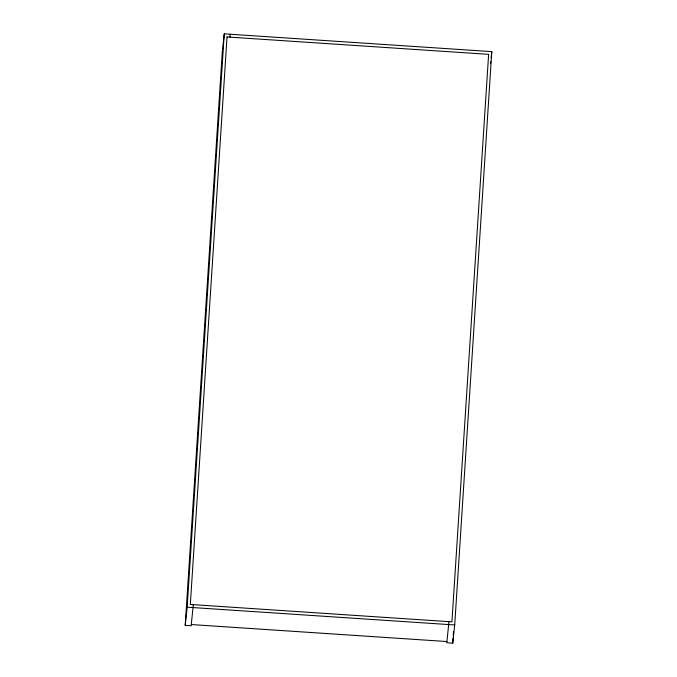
<?xml version="1.0" encoding="UTF-8"?>
<svg xmlns="http://www.w3.org/2000/svg" width="677" height="677" viewBox="0 0 677 677"><rect width="100%" height="100%" fill="white"/><g stroke="black" fill="none" stroke-linecap="round" stroke-linejoin="round"><path stroke-width="1.02" d="M193.3 604.663L191.159 625.768L185.21 625.37L222.284 52.036L224.248 33.85L491.79 51.63L454.716 624.964L452.752 643.15L446.812 642.752L448.953 621.655M185.21 625.37L187.174 607.184L224.248 33.85M230.002 37.159L230.188 34.248M452.752 643.15L453.091 637.878M453.235 635.771L453.505 631.556M490.478 63.756L490.698 61.734M491.138 57.697L491.79 51.63M187.174 607.184L454.716 624.964M191.286 624.549L446.938 641.542M227.032 36.956L190.33 604.468L451.931 621.85L488.625 54.346L227.032 36.956"/></g></svg>
